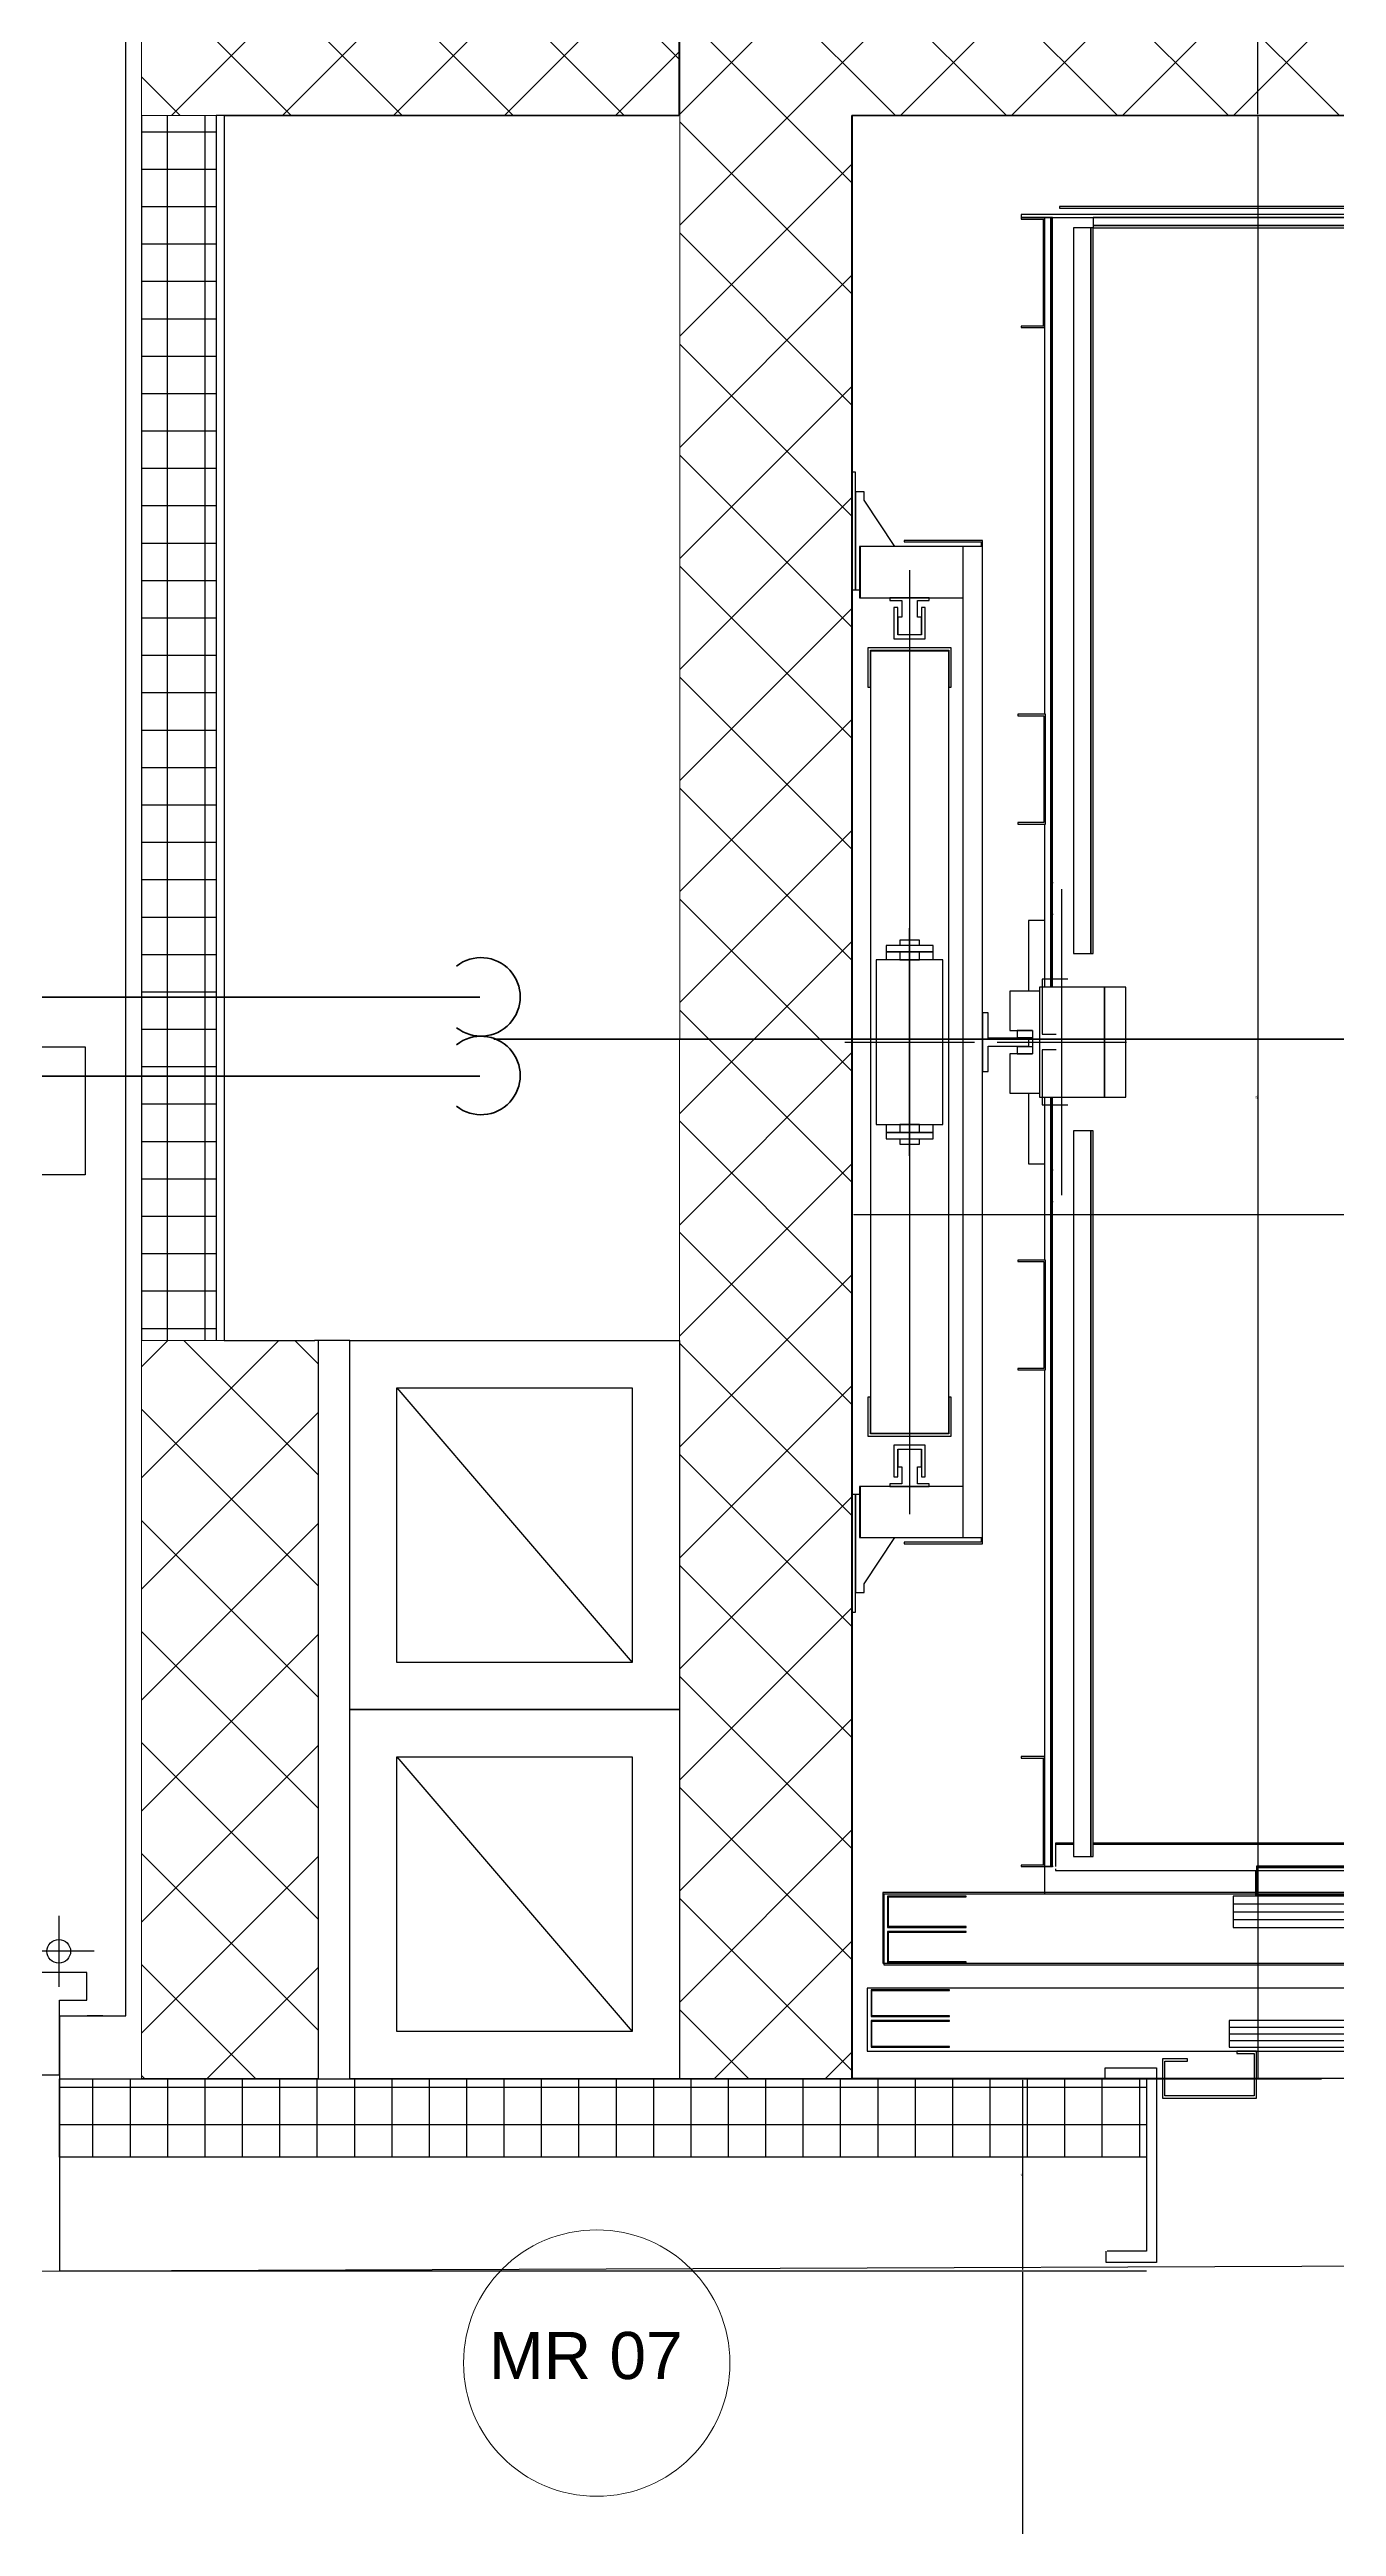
# Model space of a CAD drawing. Header units: millimetres. Extents: x -3782782348 to 131293, y -36553 to 57271.
# Drawn here: x 93590.5 to 93754.5, y -18492.1 to -18176.7 of the extents above; entities that cross this region are included whole.
import ezdxf

# ---------------------------------------------------------------- set-up
doc = ezdxf.new("R2010")
doc.units = ezdxf.units.MM
doc.header["$LTSCALE"] = 0.01
doc.linetypes.add('HIDDEN2', pattern=[4.7625, 3.175, -1.5875])
doc.layers.get('Defpoints').update_dxf_attribs({"color": 253})
for name, color, linetype in [('EPC INTERRATO DEFINITIVO PILASTRI', 5, 'Continuous'), ('MR_MURATURA REI 90', 255, 'Continuous'), ('X_Ascensori', 8, 'Continuous'), ('X_cavedi', 1, 'Continuous'), ('X_MURI', 8, 'Continuous'), ('X_quote 1', 253, 'Continuous'), ('X_Serramenti Int', 8, 'Continuous')]:
    doc.layers.add(name, color=color, linetype=linetype)
for name, color, linetype, lineweight in [('EPC RETINI PIANO INTERRATO DEFINITIVO', 4, 'Continuous', 0), ('EPC RETINI PIANO TERRENO', 4, 'Continuous', 0), ('EPC TERRENO DEFINITIVO PILASTRI', 2, 'Continuous', 0), ('MR_MURATURA REI SIMBOLI', 130, 'Continuous', 5), ('tubi_uta', 253, 'Continuous', 50)]:
    doc.layers.add(name, color=color, linetype=linetype, lineweight=lineweight)
doc.styles.add('nomi', font='arial.ttf')
doc.styles.get("Standard").update_dxf_attribs({"font": 'arial.ttf'})
doc.dimstyles.get("Standard").update_dxf_attribs({"dimscale": 0, "dimtxt": 0.18, "dimasz": 0.18, "dimexe": 0.18, "dimexo": 0.0625, "dimgap": 0.09, "dimtad": 1, "dimdec": 0, "dimzin": 0, "dimdsep": 46, "dimtxsty": 'Standard', "dimcen": 0.09, "dimclrd": 256, "dimclre": 256, "dimclrt": 5, "dimadec": 0, "dimazin": 0, "dimtfac": 1, "dimtdec": 0, "dimtix": 1, "dimtofl": 0, "dimtmove": 2, "dimatfit": 3, "dimfxl": 1, "dimtolj": 1, "dimtzin": 0, "dimarcsym": 0})
pattern_1 = [(45, (96724.926, -73812.586), (-7.0710678, 7.0710678), []), (135, (96724.926, -73812.586), (-7.0710678, -7.0710678), [])]

# ---------------------------------------------------------------- blocks, each defined once
blk = doc.blocks.new('*D88')
at = {"layer": 'Defpoints', "color": 0, "transparency": 16777216}
for p in [(93721.29, -18459.55), (93714.46, -18724.4, 0), (93721.29, -18724.4, 0)]:
    blk.add_point(p, dxfattribs=at)
at = {"layer": 'X_quote 1', "lineweight": -2, "transparency": 16777216}
blk.add_line((93714.46, -18459.73, 0), (93714.46, -18724.22, 0), dxfattribs=at)
at = {"layer": 'X_quote 1', "transparency": 16777216}
for points in [[(93714.43, -18459.73, 0), (93714.49, -18459.73, 0), (93714.46, -18459.55, 0)], [(93714.43, -18724.22, 0), (93714.49, -18724.22, 0), (93714.46, -18724.4, 0)]]:
    blk.add_solid(points, dxfattribs=at)
at = {"layer": 'X_quote 1', "color": 5, "transparency": 16777216, "insert": (93714.27, -18591.97, 0), "char_height": 0.18, "attachment_point": 5, "rotation": 90}
blk.add_mtext('\\A1;265', dxfattribs=at)
blk = doc.blocks.new('porta 120 metallica')
blk.add_line((66, 71.65), (66, -78.72))
at = {"linetype": 'ByBlock'}
for p, q in [((0.09, -10.75), (0.09, -1.73)), ((-4.42, -6.24), (3.42, -6.24))]:
    blk.add_line(p, q, dxfattribs=at)
at = {"color": 5, "linetype": 'HIDDEN2'}
blk.add_line((3.5, -3.53), (123.5, -3.53), dxfattribs=at)
at = {"linetype": 'ByBlock'}
for points in [[(-3.5, 0), (-3.5, -3.53), (3.5, -3.53), (3.5, 9.47), (0, 9.47), (0, 0)], [(123.5, -3.53), (123.5, 9.47), (127, 9.47), (127, 0), (130.5, 0), (130.5, -3.53)], [(8.79, -12.27), (8.79, -131.24), (3.49, -131.24), (3.49, -131.24), (2.79, -131.24), (2.79, -6.24), (3.49, -6.24), (3.49, -12.27)]]:
    blk.add_lwpolyline(points, close=True, dxfattribs=at)
for points in [[(2.8, -121.42), (-3.26, -121.42), (-3.26, -105.12), (2.79, -105.12)], [(8.79, -121.42), (14.85, -121.42), (14.85, -105.12), (8.79, -105.12)]]:
    blk.add_lwpolyline(points, dxfattribs=at)
blk.add_circle((0.09, -6.24), 1.51, dxfattribs=at)
at = {"color": 5, "linetype": 'HIDDEN2'}
blk.add_arc((0.02, -7.99), 123.56, 274.0732, 2.0664, dxfattribs=at)
blk = doc.blocks.new('*D144')
at = {"layer": 'Defpoints', "color": 0, "transparency": 16777216}
for p in [(93692.77, -18325.04, 0), (93692.77, -18325.06, 0), (93857.77, -18325.05, 0)]:
    blk.add_point(p, dxfattribs=at)
at = {"layer": 'X_quote 1', "lineweight": -2, "transparency": 16777216}
blk.add_line((93857.59, -18325.06, 0), (93692.95, -18325.06, 0), dxfattribs=at)
at = {"layer": 'X_quote 1', "transparency": 16777216}
for points in [[(93692.95, -18325.03, 0), (93692.95, -18325.09, 0), (93692.77, -18325.06, 0)], [(93857.59, -18325.03, 0), (93857.59, -18325.09, 0), (93857.77, -18325.06, 0)]]:
    blk.add_solid(points, dxfattribs=at)
at = {"layer": 'X_quote 1', "color": 5, "transparency": 16777216, "insert": (93785.27, -18315.83, 0), "char_height": 0.18, "attachment_point": 5}
blk.add_mtext('\\A1;165', dxfattribs=at)
blk = doc.blocks.new('*D185')
at = {"layer": 'Defpoints', "color": 0, "transparency": 16777216}
for p in [(93708.12, -18185.06, 0), (93708.12, -18435.08, 0), (93744.45, -18435.08, 0)]:
    blk.add_point(p, dxfattribs=at)
at = {"layer": 'X_quote 1', "lineweight": -2, "transparency": 16777216}
blk.add_line((93744.45, -18185.24, 0), (93744.45, -18434.9, 0), dxfattribs=at)
at = {"layer": 'X_quote 1', "transparency": 16777216}
for points in [[(93744.42, -18185.24, 0), (93744.48, -18185.24, 0), (93744.45, -18185.06, 0)], [(93744.42, -18434.9, 0), (93744.48, -18434.9, 0), (93744.45, -18435.08, 0)]]:
    blk.add_solid(points, dxfattribs=at)
at = {"layer": 'X_quote 1', "color": 5, "transparency": 16777216, "insert": (93744.27, -18310.07, 0), "char_height": 0.18, "attachment_point": 5, "rotation": 90}
blk.add_mtext('\\A1;250', dxfattribs=at)
blk = doc.blocks.new('*D285')
at = {"layer": 'Defpoints', "color": 0, "transparency": 16777216}
for p in [(93744.45, -18163.04, 0), (93764.94, -18163.04, 0), (93764.94, -18185.03, 0)]:
    blk.add_point(p, dxfattribs=at)
at = {"layer": 'X_quote 1', "lineweight": -2, "transparency": 16777216}
for p, q in [((93764.87, -18163.04, 0), (93744.27, -18163.04, 0)), ((93744.45, -18184.85, 0), (93744.45, -18163.22, 0)), ((93764.87, -18185.03, 0), (93744.27, -18185.03, 0))]:
    blk.add_line(p, q, dxfattribs=at)
at = {"layer": 'X_quote 1', "transparency": 16777216}
for points in [[(93744.42, -18163.22, 0), (93744.48, -18163.22, 0), (93744.45, -18163.04, 0)], [(93744.42, -18184.85, 0), (93744.48, -18184.85, 0), (93744.45, -18185.03, 0)]]:
    blk.add_solid(points, dxfattribs=at)
at = {"layer": 'X_quote 1', "color": 5, "transparency": 16777216, "insert": (93744.27, -18174.04, 0), "char_height": 0.18, "attachment_point": 5, "rotation": 90}
blk.add_mtext('\\A1;22', dxfattribs=at)
blk = doc.blocks.new('*D376')
at = {"layer": 'Defpoints', "color": 0, "transparency": 16777216}
for p in [(93715.17, -18435.08, 0), (93714.47, -18459.54, 0), (93714.47, -18459.54, 0)]:
    blk.add_point(p, dxfattribs=at)
at = {"layer": 'X_quote 1', "lineweight": -2, "transparency": 16777216}
for p, q in [((93715.11, -18435.08, 0), (93714.29, -18435.08, 0)), ((93714.47, -18435.26, 0), (93714.47, -18459.36, 0)), ((93714.53, -18459.54, 0), (93714.65, -18459.54, 0))]:
    blk.add_line(p, q, dxfattribs=at)
at = {"layer": 'X_quote 1', "transparency": 16777216}
for points in [[(93714.44, -18435.26, 0), (93714.5, -18435.26, 0), (93714.47, -18435.08, 0)], [(93714.44, -18459.36, 0), (93714.5, -18459.36, 0), (93714.47, -18459.54, 0)]]:
    blk.add_solid(points, dxfattribs=at)
at = {"layer": 'X_quote 1', "color": 5, "transparency": 16777216, "insert": (93714.29, -18447.31, 0), "char_height": 0.18, "attachment_point": 5, "rotation": 90}
blk.add_mtext('\\A1;24', dxfattribs=at)
blk = doc.blocks.new('A$C0D416479')
at = {"layer": 'X_Ascensori'}
for p, q in [((42367.25, 21653.65, 0), (42367.25, 21653.25, 0)), ((42496.05, 21653.65, 0), (42367.25, 21653.65, 0)), ((42367.25, 21653.25, 0), (42367.25, 21653.05, 0)), ((42370.25, 21653.25, 0), (42367.25, 21653.25, 0)), ((42367.25, 21653.25, 0), (42496.05, 21653.25, 0)), ((42367.25, 21653.05, 0), (42370.05, 21653.05, 0)), ((42370.05, 21653.05, 0), (42370.05, 21639.45, 0)), ((42370.25, 21639.25, 0), (42370.25, 21653.25, 0)), ((42371.05, 21653.25, 0), (42370.25, 21653.25, 0)), ((42370.25, 21653.25, 0), (42370.25, 21590, 0)), ((42371.05, 21555.25, 0), (42371.05, 21653.25, 0)), ((42371.25, 21653.25, 0), (42371.05, 21653.25, 0)), ((42371.05, 21653.25, 0), (42371.05, 21555.25, 0)), ((42371.25, 21555.25, 0), (42371.25, 21653.25, 0)), ((42372.15, 21654.65, 0), (42372.15, 21654.45, 0)), ((42491.15, 21654.65, 0), (42372.15, 21654.65, 0)), ((42372.15, 21654.45, 0), (42491.15, 21654.45, 0)), ((42486.85, 21653.25, 0), (42376.45, 21653.25, 0)), ((42376.45, 21653.25, 0), (42376.45, 21652.25, 0)), ((42376.15, 21651.95, 0), (42373.95, 21651.95, 0)), ((42373.95, 21651.95, 0), (42373.95, 21559.55, 0)), ((42376.15, 21559.55, 0), (42376.15, 21651.95, 0)), ((42376.45, 21651.95, 0), (42376.15, 21651.95, 0)), ((42376.15, 21651.95, 0), (42376.15, 21559.55, 0)), ((42376.45, 21652.25, 0), (42486.85, 21652.25, 0)), ((42486.85, 21652.25, 0), (42376.45, 21652.25, 0)), ((42376.45, 21652.25, 0), (42376.45, 21651.95, 0)), ((42376.45, 21559.55, 0), (42376.45, 21651.95, 0)), ((42376.45, 21651.95, 0), (42486.85, 21651.95, 0)), ((42367.25, 21639.45, 0), (42367.25, 21639.25, 0)), ((42370.05, 21639.45, 0), (42367.25, 21639.45, 0)), ((42367.25, 21639.25, 0), (42370.25, 21639.25, 0)), ((42345.75, 21620.85, 0), (42345.75, 21605.85, 0)), ((42346.15, 21620.85, 0), (42345.75, 21620.85, 0)), ((42346.15, 21605.85, 0), (42346.15, 21620.85, 0)), ((42347.25, 21618.35, 0), (42346.15, 21618.35, 0)), ((42346.15, 21618.35, 0), (42346.15, 21605.85, 0)), ((42347.25, 21617.25, 0), (42347.25, 21618.35, 0)), ((42351.16, 21611.35, 0), (42347.25, 21617.25, 0)), ((42346.65, 21611.35, 0), (42346.65, 21604.85, 0)), ((42346.75, 21611.35, 0), (42346.65, 21611.35, 0)), ((42359.85, 21611.35, 0), (42346.75, 21611.35, 0)), ((42346.75, 21611.35, 0), (42346.75, 21604.85, 0)), ((42352.35, 21612.15, 0), (42352.35, 21611.95, 0)), ((42362.35, 21612.15, 0), (42352.35, 21612.15, 0)), ((42352.35, 21611.95, 0), (42362.15, 21611.95, 0)), ((42362.35, 21611.35, 0), (42359.85, 21611.35, 0)), ((42359.85, 21611.35, 0), (42359.85, 21485.15, 0)), ((42362.15, 21611.95, 0), (42362.15, 21611.35, 0)), ((42362.35, 21611.35, 0), (42362.35, 21612.15, 0)), ((42362.35, 21485.15, 0), (42362.35, 21611.35, 0)), ((42353.05, 21608.35, 0), (42353.05, 21488.15, 0)), ((42345.75, 21605.85, 0), (42346.15, 21605.85, 0)), ((42346.15, 21605.85, 0), (42346.65, 21605.85, 0)), ((42346.65, 21604.85, 0), (42346.75, 21604.85, 0)), ((42346.75, 21604.85, 0), (42359.85, 21604.85, 0)), ((42353.05, 21604.85, 0), (42350.55, 21604.85, 0)), ((42350.55, 21604.85, 0), (42350.55, 21604.5, 0)), ((42350.55, 21604.5, 0), (42352.05, 21604.5, 0)), ((42351.55, 21603.6, 0), (42351.05, 21603.6, 0)), ((42351.05, 21603.6, 0), (42351.05, 21599.6, 0)), ((42351.55, 21600.1, 0), (42351.55, 21603.6, 0)), ((42352.05, 21602.35, 0), (42351.55, 21602.35, 0)), ((42351.55, 21602.35, 0), (42351.55, 21600.1, 0)), ((42352.05, 21604.5, 0), (42352.05, 21602.35, 0)), ((42355.55, 21604.85, 0), (42353.05, 21604.85, 0)), ((42354.05, 21604.5, 0), (42355.55, 21604.5, 0)), ((42354.05, 21602.35, 0), (42354.05, 21604.5, 0)), ((42354.55, 21602.35, 0), (42354.05, 21602.35, 0)), ((42355.05, 21603.6, 0), (42354.55, 21603.6, 0)), ((42354.55, 21603.6, 0), (42354.55, 21600.1, 0)), ((42354.55, 21600.1, 0), (42354.55, 21602.35, 0)), ((42355.05, 21599.6, 0), (42355.05, 21603.6, 0)), ((42355.55, 21604.5, 0), (42355.55, 21604.85, 0)), ((42351.05, 21599.6, 0), (42355.05, 21599.6, 0)), ((42354.55, 21600.1, 0), (42351.55, 21600.1, 0)), ((42358.35, 21598.45, 0), (42347.75, 21598.45, 0)), ((42347.75, 21598.45, 0), (42347.75, 21593.45, 0)), ((42348.05, 21598.15, 0), (42358.05, 21598.15, 0)), ((42348.05, 21593.45, 0), (42348.05, 21598.15, 0)), ((42358.05, 21598.05, 0), (42348.05, 21598.05, 0)), ((42348.05, 21598.05, 0), (42348.05, 21498.45, 0)), ((42358.05, 21598.15, 0), (42358.05, 21593.45, 0)), ((42358.05, 21498.45, 0), (42358.05, 21598.05, 0)), ((42358.35, 21593.45, 0), (42358.35, 21598.45, 0)), ((42347.75, 21593.45, 0), (42348.05, 21593.45, 0)), ((42358.05, 21593.45, 0), (42358.35, 21593.45, 0)), ((42366.85, 21590, 0), (42366.85, 21589.8, 0)), ((42370.35, 21590, 0), (42366.85, 21590, 0)), ((42366.85, 21589.8, 0), (42370.15, 21589.8, 0)), ((42370.15, 21589.8, 0), (42370.15, 21576.2, 0)), ((42370.35, 21576, 0), (42370.35, 21590, 0)), ((42366.85, 21576.2, 0), (42366.85, 21576, 0)), ((42370.15, 21576.2, 0), (42366.85, 21576.2, 0)), ((42366.85, 21576, 0), (42370.35, 21576, 0)), ((42370.25, 21576, 0), (42370.25, 21555.25, 0)), ((42371.35, 21568.55, 0), (42371.25, 21568.55, 0)), ((42372.45, 21528.75, 0), (42372.45, 21567.75, 0)), ((42371.25, 21564.55, 0), (42371.35, 21564.55, 0)), ((42351.9, 21561.25, 0), (42351.8, 21561.25, 0)), ((42351.8, 21561.25, 0), (42351.8, 21560.55, 0)), ((42352.17, 21561.25, 0), (42351.9, 21561.25, 0)), ((42352.58, 21561.25, 0), (42352.17, 21561.25, 0)), ((42353.05, 21561.25, 0), (42352.58, 21561.25, 0)), ((42353.05, 21533.75, 0), (42353.05, 21562.75, 0)), ((42353.53, 21561.25, 0), (42353.05, 21561.25, 0)), ((42353.94, 21561.25, 0), (42353.53, 21561.25, 0)), ((42354.21, 21561.25, 0), (42353.94, 21561.25, 0)), ((42354.3, 21561.25, 0), (42354.21, 21561.25, 0)), ((42354.3, 21560.55, 0), (42354.3, 21561.25, 0)), ((42368.53, 21563.75, 0), (42368.2, 21563.75, 0)), ((42368.2, 21563.75, 0), (42368.2, 21554.75, 0)), ((42369.45, 21563.75, 0), (42368.53, 21563.75, 0)), ((42370.25, 21563.75, 0), (42369.45, 21563.75, 0)), ((42349.13, 21558.75, 0), (42348.8, 21558.75, 0)), ((42348.8, 21558.75, 0), (42348.8, 21537.75, 0)), ((42350.05, 21558.75, 0), (42349.13, 21558.75, 0)), ((42356.05, 21560.55, 0), (42350.05, 21560.55, 0)), ((42350.05, 21560.55, 0), (42350.05, 21559.75, 0)), ((42350.05, 21559.75, 0), (42356.05, 21559.75, 0)), ((42351.8, 21559.75, 0), (42350.05, 21559.75, 0)), ((42350.05, 21559.75, 0), (42350.05, 21558.75, 0)), ((42351.43, 21558.75, 0), (42350.05, 21558.75, 0)), ((42353.05, 21558.75, 0), (42351.43, 21558.75, 0)), ((42351.9, 21559.75, 0), (42351.8, 21559.75, 0)), ((42351.8, 21559.75, 0), (42351.8, 21558.75, 0)), ((42351.8, 21559.75, 0), (42351.8, 21558.75, 0)), ((42351.8, 21558.75, 0), (42351.9, 21558.75, 0)), ((42352.17, 21559.75, 0), (42351.9, 21559.75, 0)), ((42351.9, 21558.75, 0), (42352.17, 21558.75, 0)), ((42352.58, 21559.75, 0), (42352.17, 21559.75, 0)), ((42352.17, 21558.75, 0), (42352.58, 21558.75, 0)), ((42353.05, 21559.75, 0), (42352.58, 21559.75, 0)), ((42352.58, 21558.75, 0), (42353.05, 21558.75, 0)), ((42353.53, 21559.75, 0), (42353.05, 21559.75, 0)), ((42353.05, 21558.75, 0), (42353.53, 21558.75, 0)), ((42354.68, 21558.75, 0), (42353.05, 21558.75, 0)), ((42353.94, 21559.75, 0), (42353.53, 21559.75, 0)), ((42353.53, 21558.75, 0), (42353.94, 21558.75, 0)), ((42354.21, 21559.75, 0), (42353.94, 21559.75, 0)), ((42353.94, 21558.75, 0), (42354.21, 21558.75, 0)), ((42354.3, 21559.75, 0), (42354.21, 21559.75, 0)), ((42354.21, 21558.75, 0), (42354.3, 21558.75, 0)), ((42354.3, 21558.75, 0), (42354.3, 21559.75, 0)), ((42354.3, 21558.75, 0), (42354.3, 21559.75, 0)), ((42356.05, 21559.75, 0), (42354.3, 21559.75, 0)), ((42356.06, 21558.75, 0), (42354.68, 21558.75, 0)), ((42356.05, 21559.75, 0), (42356.05, 21560.55, 0)), ((42356.05, 21558.75, 0), (42356.05, 21559.75, 0)), ((42356.98, 21558.75, 0), (42356.06, 21558.75, 0)), ((42357.3, 21558.75, 0), (42356.98, 21558.75, 0)), ((42357.3, 21537.75, 0), (42357.3, 21558.75, 0)), ((42373.95, 21559.55, 0), (42376.15, 21559.55, 0)), ((42376.15, 21559.55, 0), (42376.45, 21559.55, 0)), ((42365.8, 21554.75, 0), (42365.8, 21549.75, 0)), ((42369.6, 21554.75, 0), (42365.8, 21554.75, 0)), ((42377.9, 21555.25, 0), (42369.6, 21555.25, 0)), ((42369.6, 21555.25, 0), (42369.6, 21541.25, 0)), ((42369.94, 21556.25, 0), (42369.94, 21549.25, 0)), ((42373.19, 21556.25, 0), (42369.94, 21556.25, 0)), ((42377.9, 21541.25, 0), (42377.9, 21555.25, 0)), ((42380.6, 21555.25, 0), (42377.9, 21555.25, 0)), ((42377.9, 21555.25, 0), (42377.9, 21541.25, 0)), ((42380.6, 21541.25, 0), (42380.6, 21555.25, 0)), ((42363.05, 21552, 0), (42362.35, 21552, 0)), ((42362.35, 21552, 0), (42362.35, 21544.5, 0)), ((42363.05, 21548.75, 0), (42363.05, 21552, 0)), ((42344.8, 21548.25, 0), (42361.3, 21548.25, 0)), ((42368.2, 21548.75, 0), (42363.05, 21548.75, 0)), ((42364.2, 21548.25, 0), (42380.7, 21548.25, 0)), ((42365.8, 21549.75, 0), (42368.7, 21549.75, 0)), ((42368.7, 21549.75, 0), (42366.75, 21549.75, 0)), ((42366.75, 21549.75, 0), (42366.75, 21548.85, 0)), ((42366.75, 21548.85, 0), (42368.7, 21548.85, 0)), ((42368.2, 21548.85, 0), (42368.2, 21547.65, 0)), ((42368.7, 21549.75, 0), (42368.7, 21546.75, 0)), ((42369.94, 21549.25, 0), (42371.74, 21549.25, 0)), ((42363.05, 21547.75, 0), (42368.2, 21547.75, 0)), ((42363.05, 21544.5, 0), (42363.05, 21547.75, 0)), ((42365.8, 21546.75, 0), (42365.8, 21541.75, 0)), ((42368.7, 21546.75, 0), (42365.8, 21546.75, 0)), ((42368.7, 21547.65, 0), (42366.75, 21547.65, 0)), ((42366.75, 21547.65, 0), (42366.75, 21546.75, 0)), ((42366.75, 21546.75, 0), (42368.7, 21546.75, 0)), ((42369.94, 21547.25, 0), (42369.94, 21540.25, 0)), ((42371.74, 21547.25, 0), (42369.94, 21547.25, 0)), ((42362.35, 21544.5, 0), (42363.05, 21544.5, 0)), ((42365.8, 21541.75, 0), (42369.6, 21541.75, 0)), ((42368.2, 21541.75, 0), (42368.2, 21532.75, 0)), ((42369.6, 21541.25, 0), (42377.9, 21541.25, 0)), ((42369.94, 21540.25, 0), (42373.19, 21540.25, 0)), ((42370.25, 21541.25, 0), (42370.25, 21520.5, 0)), ((42371.05, 21443.25, 0), (42371.05, 21541.25, 0)), ((42371.05, 21541.25, 0), (42371.05, 21443.25, 0)), ((42371.25, 21443.25, 0), (42371.25, 21541.25, 0)), ((42377.9, 21541.25, 0), (42380.6, 21541.25, 0)), ((42348.8, 21537.75, 0), (42349.13, 21537.75, 0)), ((42349.13, 21537.75, 0), (42350.05, 21537.75, 0)), ((42350.05, 21537.75, 0), (42351.43, 21537.75, 0)), ((42350.05, 21537.75, 0), (42350.05, 21536.75, 0)), ((42350.05, 21536.75, 0), (42351.8, 21536.75, 0)), ((42356.05, 21536.75, 0), (42350.05, 21536.75, 0)), ((42350.05, 21536.75, 0), (42350.05, 21535.95, 0)), ((42350.05, 21535.95, 0), (42356.05, 21535.95, 0)), ((42351.43, 21537.75, 0), (42353.05, 21537.75, 0)), ((42351.9, 21537.75, 0), (42351.8, 21537.75, 0)), ((42351.8, 21537.75, 0), (42351.8, 21536.75, 0)), ((42351.8, 21537.75, 0), (42351.8, 21536.75, 0)), ((42351.8, 21536.75, 0), (42351.9, 21536.75, 0)), ((42351.8, 21535.95, 0), (42351.8, 21535.25, 0)), ((42352.17, 21537.75, 0), (42351.9, 21537.75, 0)), ((42351.9, 21536.75, 0), (42352.17, 21536.75, 0)), ((42352.58, 21537.75, 0), (42352.17, 21537.75, 0)), ((42352.17, 21536.75, 0), (42352.58, 21536.75, 0)), ((42353.05, 21537.75, 0), (42352.58, 21537.75, 0)), ((42352.58, 21536.75, 0), (42353.05, 21536.75, 0)), ((42353.53, 21537.75, 0), (42353.05, 21537.75, 0)), ((42353.05, 21537.75, 0), (42354.68, 21537.75, 0)), ((42353.05, 21536.75, 0), (42353.53, 21536.75, 0)), ((42353.94, 21537.75, 0), (42353.53, 21537.75, 0)), ((42353.53, 21536.75, 0), (42353.94, 21536.75, 0)), ((42354.21, 21537.75, 0), (42353.94, 21537.75, 0)), ((42353.94, 21536.75, 0), (42354.21, 21536.75, 0)), ((42354.3, 21537.75, 0), (42354.21, 21537.75, 0)), ((42354.21, 21536.75, 0), (42354.3, 21536.75, 0)), ((42354.3, 21536.75, 0), (42354.3, 21537.75, 0)), ((42354.3, 21536.75, 0), (42354.3, 21537.75, 0)), ((42354.3, 21536.75, 0), (42356.05, 21536.75, 0)), ((42354.3, 21535.25, 0), (42354.3, 21535.95, 0)), ((42354.68, 21537.75, 0), (42356.06, 21537.75, 0)), ((42356.05, 21536.75, 0), (42356.05, 21537.75, 0)), ((42356.05, 21535.95, 0), (42356.05, 21536.75, 0)), ((42356.06, 21537.75, 0), (42356.98, 21537.75, 0)), ((42356.98, 21537.75, 0), (42357.3, 21537.75, 0)), ((42376.15, 21536.95, 0), (42373.95, 21536.95, 0)), ((42373.95, 21536.95, 0), (42373.95, 21444.55, 0)), ((42376.15, 21444.55, 0), (42376.15, 21536.95, 0)), ((42376.45, 21536.95, 0), (42376.15, 21536.95, 0)), ((42376.15, 21536.95, 0), (42376.15, 21444.55, 0)), ((42376.45, 21444.55, 0), (42376.45, 21536.95, 0)), ((42351.8, 21535.25, 0), (42351.9, 21535.25, 0)), ((42351.9, 21535.25, 0), (42352.17, 21535.25, 0)), ((42352.17, 21535.25, 0), (42352.58, 21535.25, 0)), ((42352.58, 21535.25, 0), (42353.05, 21535.25, 0)), ((42353.05, 21535.25, 0), (42353.53, 21535.25, 0)), ((42353.53, 21535.25, 0), (42353.94, 21535.25, 0)), ((42353.94, 21535.25, 0), (42354.21, 21535.25, 0)), ((42354.21, 21535.25, 0), (42354.3, 21535.25, 0)), ((42368.2, 21532.75, 0), (42368.53, 21532.75, 0)), ((42368.53, 21532.75, 0), (42369.45, 21532.75, 0)), ((42369.45, 21532.75, 0), (42370.25, 21532.75, 0)), ((42371.35, 21531.95, 0), (42371.25, 21531.95, 0)), ((42371.25, 21527.95, 0), (42371.35, 21527.95, 0)), ((42366.85, 21520.5, 0), (42366.85, 21520.3, 0)), ((42370.35, 21520.5, 0), (42366.85, 21520.5, 0)), ((42366.85, 21520.3, 0), (42370.15, 21520.3, 0)), ((42370.15, 21520.3, 0), (42370.15, 21506.7, 0)), ((42370.35, 21506.5, 0), (42370.35, 21520.5, 0)), ((42366.85, 21506.7, 0), (42366.85, 21506.5, 0)), ((42370.15, 21506.7, 0), (42366.85, 21506.7, 0)), ((42366.85, 21506.5, 0), (42370.35, 21506.5, 0)), ((42370.25, 21506.5, 0), (42370.25, 21443.25, 0)), ((42347.75, 21503.05, 0), (42347.75, 21498.05, 0)), ((42348.05, 21503.05, 0), (42347.75, 21503.05, 0)), ((42348.05, 21498.35, 0), (42348.05, 21503.05, 0)), ((42358.05, 21503.05, 0), (42358.05, 21498.35, 0)), ((42358.35, 21503.05, 0), (42358.05, 21503.05, 0)), ((42358.35, 21498.05, 0), (42358.35, 21503.05, 0)), ((42347.75, 21498.05, 0), (42358.35, 21498.05, 0)), ((42348.05, 21498.45, 0), (42358.05, 21498.45, 0)), ((42358.05, 21498.35, 0), (42348.05, 21498.35, 0)), ((42351.05, 21496.9, 0), (42351.05, 21492.9, 0)), ((42355.05, 21496.9, 0), (42351.05, 21496.9, 0)), ((42351.55, 21496.4, 0), (42351.55, 21494.15, 0)), ((42351.55, 21492.9, 0), (42351.55, 21496.4, 0)), ((42351.55, 21496.4, 0), (42354.55, 21496.4, 0)), ((42354.55, 21494.15, 0), (42354.55, 21496.4, 0)), ((42354.55, 21496.4, 0), (42354.55, 21492.9, 0)), ((42355.05, 21492.9, 0), (42355.05, 21496.9, 0)), ((42346.65, 21491.65, 0), (42346.65, 21485.15, 0)), ((42346.75, 21491.65, 0), (42346.65, 21491.65, 0)), ((42346.75, 21491.65, 0), (42346.75, 21485.15, 0)), ((42359.85, 21491.65, 0), (42346.75, 21491.65, 0)), ((42352.05, 21492, 0), (42350.55, 21492, 0)), ((42350.55, 21492, 0), (42350.55, 21491.65, 0)), ((42350.55, 21491.65, 0), (42353.05, 21491.65, 0)), ((42351.05, 21492.9, 0), (42351.55, 21492.9, 0)), ((42351.55, 21494.15, 0), (42352.05, 21494.15, 0)), ((42352.05, 21494.15, 0), (42352.05, 21492, 0)), ((42353.05, 21491.65, 0), (42355.55, 21491.65, 0)), ((42354.05, 21494.15, 0), (42354.55, 21494.15, 0)), ((42354.05, 21492, 0), (42354.05, 21494.15, 0)), ((42355.55, 21492, 0), (42354.05, 21492, 0)), ((42354.55, 21492.9, 0), (42355.05, 21492.9, 0)), ((42355.55, 21491.65, 0), (42355.55, 21492, 0)), ((42345.75, 21490.65, 0), (42345.75, 21475.65, 0)), ((42346.15, 21490.65, 0), (42345.75, 21490.65, 0)), ((42346.15, 21490.65, 0), (42346.15, 21478.15, 0)), ((42346.65, 21490.65, 0), (42346.15, 21490.65, 0)), ((42346.15, 21475.65, 0), (42346.15, 21490.65, 0)), ((42346.65, 21485.15, 0), (42346.75, 21485.15, 0)), ((42346.75, 21485.15, 0), (42359.85, 21485.15, 0)), ((42347.25, 21479.25, 0), (42351.16, 21485.15, 0)), ((42359.85, 21485.15, 0), (42362.35, 21485.15, 0)), ((42362.15, 21485.15, 0), (42362.15, 21484.55, 0)), ((42362.35, 21484.35, 0), (42362.35, 21485.15, 0)), ((42362.15, 21484.55, 0), (42352.35, 21484.55, 0)), ((42352.35, 21484.55, 0), (42352.35, 21484.35, 0)), ((42352.35, 21484.35, 0), (42362.35, 21484.35, 0)), ((42347.25, 21478.15, 0), (42347.25, 21479.25, 0)), ((42346.15, 21478.15, 0), (42347.25, 21478.15, 0)), ((42345.75, 21475.65, 0), (42346.15, 21475.65, 0)), ((42367.25, 21457.25, 0), (42367.25, 21457.05, 0)), ((42370.25, 21457.25, 0), (42367.25, 21457.25, 0)), ((42367.25, 21457.05, 0), (42370.05, 21457.05, 0)), ((42370.05, 21457.05, 0), (42370.05, 21443.45, 0)), ((42370.25, 21443.25, 0), (42370.25, 21457.25, 0)), ((42371.65, 21446.25, 0), (42371.65, 21446.1, 0)), ((42373.95, 21446.25, 0), (42371.65, 21446.25, 0)), ((42371.65, 21446.1, 0), (42371.65, 21443.25, 0)), ((42373.95, 21446.1, 0), (42371.65, 21446.1, 0)), ((42371.65, 21446.1, 0), (42373.95, 21446.1, 0)), ((42373.95, 21444.55, 0), (42376.15, 21444.55, 0)), ((42376.15, 21444.55, 0), (42376.45, 21444.55, 0)), ((42486.85, 21446.25, 0), (42376.45, 21446.25, 0)), ((42486.85, 21446.1, 0), (42376.45, 21446.1, 0)), ((42376.45, 21446.1, 0), (42486.85, 21446.1, 0)), ((42367.25, 21443.45, 0), (42367.25, 21443.25, 0)), ((42370.05, 21443.45, 0), (42367.25, 21443.45, 0)), ((42367.25, 21443.25, 0), (42370.25, 21443.25, 0)), ((42371.35, 21443.25, 0), (42370.25, 21443.25, 0)), ((42370.25, 21443.25, 0), (42370.25, 21439.75, 0)), ((42370.25, 21443.25, 0), (42371.05, 21443.25, 0)), ((42371.05, 21443.25, 0), (42371.25, 21443.25, 0)), ((42371.65, 21442.95, 0), (42371.65, 21442.75, 0)), ((42371.65, 21442.75, 0), (42491.65, 21442.75, 0)), ((42397.1, 21442.75, 0), (42397.1, 21439.6, 0)), ((42397.25, 21443.3, 0), (42397.25, 21443.15, 0)), ((42487.25, 21443.3, 0), (42397.25, 21443.3, 0)), ((42397.25, 21443.15, 0), (42397.25, 21439.8, 0)), ((42487.25, 21443.15, 0), (42397.25, 21443.15, 0)), ((42397.25, 21443.15, 0), (42487.25, 21443.15, 0)), ((42349.65, 21439.95, 0), (42349.65, 21430.95, 0)), ((42493.05, 21439.95, 0), (42349.65, 21439.95, 0)), ((42397.1, 21439.75, 0), (42349.75, 21439.75, 0)), ((42349.75, 21439.75, 0), (42349.75, 21430.75, 0)), ((42360.25, 21439.5, 0), (42350.25, 21439.5, 0)), ((42350.25, 21439.5, 0), (42350.25, 21435.5, 0)), ((42350.35, 21439.4, 0), (42360.25, 21439.4, 0)), ((42350.35, 21435.6, 0), (42350.35, 21439.4, 0)), ((42360.25, 21439.4, 0), (42360.25, 21439.5, 0)), ((42394.25, 21438.5, 0), (42443, 21438.5, 0)), ((42443, 21439.5, 0), (42394.26, 21439.5, 0)), ((42394.26, 21439.5, 0), (42394.26, 21435.5, 0)), ((42397.1, 21439.6, 0), (42443.25, 21439.6, 0)), ((42397.25, 21439.8, 0), (42487.25, 21439.8, 0)), ((42350.25, 21435.5, 0), (42360.25, 21435.5, 0)), ((42360.25, 21435, 0), (42350.25, 21435, 0)), ((42350.25, 21435, 0), (42350.25, 21431, 0)), ((42360.25, 21435.6, 0), (42350.35, 21435.6, 0)), ((42350.35, 21434.9, 0), (42360.25, 21434.9, 0)), ((42350.35, 21431.1, 0), (42350.35, 21434.9, 0)), ((42360.25, 21435.5, 0), (42360.25, 21435.6, 0)), ((42360.25, 21434.9, 0), (42360.25, 21435, 0)), ((42394.25, 21437.5, 0), (42443, 21437.5, 0)), ((42394.25, 21436.5, 0), (42443, 21436.5, 0)), ((42394.26, 21435.5, 0), (42443, 21435.5, 0)), ((42349.65, 21430.95, 0), (42493.05, 21430.95, 0)), ((42349.75, 21430.75, 0), (42491.25, 21430.75, 0)), ((42350.25, 21431, 0), (42360.25, 21431, 0)), ((42360.25, 21431.1, 0), (42350.35, 21431.1, 0)), ((42360.25, 21431, 0), (42360.25, 21431.1, 0)), ((42488.85, 21427.75, 0), (42347.65, 21427.75, 0)), ((42347.65, 21427.75, 0), (42347.65, 21419.75, 0)), ((42358.15, 21427.55, 0), (42348.15, 21427.55, 0)), ((42348.15, 21427.55, 0), (42348.15, 21424.15, 0)), ((42348.25, 21427.45, 0), (42358.15, 21427.45, 0)), ((42348.25, 21424.25, 0), (42348.25, 21427.45, 0)), ((42358.15, 21427.45, 0), (42358.15, 21427.55, 0)), ((42348.15, 21424.15, 0), (42358.15, 21424.15, 0)), ((42358.15, 21423.65, 0), (42348.15, 21423.65, 0)), ((42348.15, 21423.65, 0), (42348.15, 21420.25, 0)), ((42358.15, 21424.25, 0), (42348.25, 21424.25, 0)), ((42348.25, 21423.55, 0), (42358.15, 21423.55, 0)), ((42348.25, 21420.35, 0), (42348.25, 21423.55, 0)), ((42358.15, 21424.15, 0), (42358.15, 21424.25, 0)), ((42358.15, 21423.55, 0), (42358.15, 21423.65, 0)), ((42393.75, 21422.8, 0), (42443, 21422.8, 0)), ((42443, 21423.65, 0), (42393.76, 21423.65, 0)), ((42393.76, 21423.65, 0), (42393.76, 21420.25, 0)), ((42347.65, 21419.75, 0), (42487.25, 21419.75, 0)), ((42348.15, 21420.25, 0), (42358.15, 21420.25, 0)), ((42358.15, 21420.35, 0), (42348.25, 21420.35, 0)), ((42358.15, 21420.25, 0), (42358.15, 21420.35, 0)), ((42393.75, 21421.95, 0), (42443, 21421.95, 0)), ((42393.75, 21421.1, 0), (42443, 21421.1, 0)), ((42393.76, 21420.25, 0), (42443, 21420.25, 0)), ((42397.25, 21419.75, 0), (42394.75, 21419.75, 0)), ((42394.75, 21419.75, 0), (42394.75, 21419.45, 0)), ((42394.75, 21419.45, 0), (42396.95, 21419.45, 0)), ((42396.95, 21419.45, 0), (42396.95, 21414.05, 0)), ((42397.25, 21413.75, 0), (42397.25, 21419.75, 0)), ((42377.98, 21416.27, 0), (42377.98, 21417.61, 0)), ((42377.98, 21417.61, 0), (42384.49, 21417.61, 0)), ((42377.98, 21416.27, 0), (42383.25, 21416.27, 0)), ((42383.25, 21416.27, 0), (42383.25, 21394.27, 0)), ((42384.49, 21417.61, 0), (42384.49, 21392.81, 0)), ((42385.25, 21418.75, 0), (42385.25, 21413.75, 0)), ((42388.45, 21418.75, 0), (42385.25, 21418.75, 0)), ((42385.55, 21414.05, 0), (42385.55, 21418.45, 0)), ((42385.55, 21418.45, 0), (42388.45, 21418.45, 0)), ((42388.45, 21418.45, 0), (42388.45, 21418.75, 0)), ((42385.25, 21413.75, 0), (42397.25, 21413.75, 0)), ((42396.95, 21414.05, 0), (42385.55, 21414.05, 0)), ((42378.1, 21392.81, 0), (42378.1, 21394.27, 0)), ((42383.25, 21394.27, 0), (42378.2, 21394.27, 0)), ((42384.49, 21392.81, 0), (42378.1, 21392.81, 0))]:
    blk.add_line(p, q, dxfattribs=at)

msp = doc.modelspace()

# ---------------------------------------------------------------- hatches: boundary and pattern name
at = {"layer": 'EPC RETINI PIANO INTERRATO DEFINITIVO'}
h = msp.add_hatch(dxfattribs=at)
h.set_pattern_fill('_USER', color=256, scale=10, angle=45, style=0, double=1, pattern_type=0)
h.set_pattern_definition(pattern_1)
h.paths.add_polyline_path([(93624.22, -18025.05), (93602.21, -18025.05), (93602.22, -18185.05), (93670.66, -18185.05), (93670.66, -18163.05), (93624.22, -18163.05)])
h.paths.add_polyline_path([(93610.74, -18111.65), (93630.61, -18111.65), (93630.61, -18127.05), (93610.74, -18127.05)], flags=24)
h = msp.add_hatch(dxfattribs=at)
h.set_pattern_fill('_USER', color=256, scale=10, angle=45, style=0, double=1, pattern_type=0)
h.set_pattern_definition(pattern_1)
h.paths.add_polyline_path([(93602.22, -18341.06), (93624.72, -18341.06), (93624.72, -18435.06), (93602.22, -18435.06)])
at = {"layer": 'EPC RETINI PIANO TERRENO'}
h = msp.add_hatch(dxfattribs=at)
h.set_pattern_fill('_USER', color=256, scale=10, angle=45, style=0, double=1, pattern_type=0)
h.set_pattern_definition([(45, (96724.996, -16955.019), (-7.071068, 7.071068), []), (135, (96724.996, -16955.019), (-7.071068, -7.071068), [])])
h.paths.add_polyline_path([(93670.79, -18427.06), (93670.78, -18427.06), (93670.78, -18435.08), (93692.78, -18435.08), (93692.79, -18185.06), (93857.79, -18185.06), (93857.78, -18435.08), (93857.79, -18435.08), (93865.28, -18435.08), (93872.79, -18435.08), (93872.78, -18163.06), (93865.28, -18163.06), (93670.79, -18163.06)])
at = {"layer": 'MR_MURATURA REI 90'}
h = msp.add_hatch(dxfattribs=at)
h.set_pattern_fill('NET', color=256, scale=1.5, angle=180, style=0)
h.set_pattern_definition([(180, (96724.9795, -60620.9914), (-6e-16, -4.7625), []), (270, (96724.9795, -60620.9914), (4.7625, -9e-16), [])])
h.paths.add_polyline_path([(93611.74, -18185.05), (93602.22, -18185.05), (93602.22, -18341.06), (93611.74, -18341.06)])
h = msp.add_hatch(dxfattribs=at)
h.set_pattern_fill('NET', color=256, scale=1.5, angle=270, style=0)
h.set_pattern_definition([(270, (96724.996, -16955.019), (4.7625, -9e-16), []), (0, (96724.996, -16955.019), (1e-15, 4.7625), [])])
h.paths.add_polyline_path([(93730.28, -18435.08), (93692.8, -18435.08), (93692.72, -18435.06), (93670.74, -18435.06), (93670.74, -18435.07), (93670.74, -18435.07), (93670.74, -18435.06), (93670.77, -18435.06), (93670.77, -18435.05), (93670.77, -18435.05), (93670.77, -18435.06), (93670.77, -18435.07), (93670.74, -18435.07), (93670.74, -18435.07), (93628.74, -18435.07), (93628.74, -18435.06), (93591.78, -18435.07), (93591.78, -18445.07), (93730.28, -18445.07)])

# ---------------------------------------------------------------- linework, layer by layer
at = {"layer": 'EPC INTERRATO DEFINITIVO PILASTRI'}
msp.add_line((93692.72, -18435.06, 0), (93692.73, -18185.04, 0), dxfattribs=at)
msp.add_line((93692.72, -18435.06, 0), (93692.73, -18185.04, 0), dxfattribs=at)
at = {"layer": 'EPC TERRENO DEFINITIVO PILASTRI'}
for p, q in [((93670.77, -18435.05, 0), (93670.8, -18163.04, 0)), ((93692.77, -18435.05, 0), (93692.78, -18185.03, 0)), ((93857.78, -18185.03, 0), (93692.78, -18185.03, 0)), ((93692.72, -18435.06, 0), (93670.72, -18435.06, 0)), ((93692.72, -18435.06, 0), (93670.72, -18435.06, 0)), ((93692.77, -18435.05, 0), (93670.77, -18435.05, 0))]:
    msp.add_line(p, q, dxfattribs=at)
at = {"layer": 'EPC TERRENO DEFINITIVO PILASTRI', "elevation": 0}
msp.add_lwpolyline([(93602.22, -18025.05), (93624.22, -18025.05), (93624.22, -18163.05), (93670.66, -18163.05), (93670.66, -18185.05), (93602.22, -18185.05), (93602.21, -18025.05)], dxfattribs=at)
msp.add_lwpolyline([(93602.22, -18341.06), (93624.72, -18341.06), (93624.72, -18435.06), (93602.22, -18435.06)], close=True, dxfattribs=at)
at = {"layer": 'MR_MURATURA REI 90'}
msp.add_line((93602.22, -18185.05, 0), (93602.22, -18341.06, 0), dxfattribs=at)
at = {"layer": 'MR_MURATURA REI 90', "elevation": 0}
for points in [[(93611.74, -18185.05), (93611.74, -18341.06)], [(93730.24, -18445.07), (93591.78, -18445.07), (93591.78, -18435.07), (93730.24, -18435.07)]]:
    msp.add_lwpolyline(points, dxfattribs=at)
at = {"layer": 'MR_MURATURA REI SIMBOLI'}
msp.add_circle((93660.21, -18471.29, 0), 16.97, dxfattribs=at)
at = {"layer": 'tubi_uta', "color": 6}
for p, q in [((93645.3, -18297.34, 0), (93498.41, -18297.34, 0)), ((93645.3, -18307.4, 0), (93508.47, -18307.4, 0))]:
    msp.add_line(p, q, dxfattribs=at)
at = {"layer": 'tubi_uta', "color": 1}
msp.add_line((93647.12, -18302.7, 0), (93971.02, -18302.7, 0), dxfattribs=at)
at = {"layer": 'tubi_uta', "color": 6}
for centre in [(93645.46, -18297.3), (93645.46, -18307.31)]:
    msp.add_arc(centre, 5, 231.6882, 128.3118, dxfattribs=at)
at = {"layer": 'X_cavedi', "ltscale": 30}
for p, q in [((93628.74, -18341.07, 0), (93624.24, -18341.07, 0)), ((93634.74, -18347.07, 0), (93664.74, -18382.07, 0)), ((93634.74, -18394.07, 0), (93664.74, -18429.07, 0))]:
    msp.add_line(p, q, dxfattribs=at)
at = {"layer": 'X_cavedi', "ltscale": 30, "elevation": 0}
for points in [[(93628.74, -18341.07), (93670.74, -18341.07), (93670.74, -18388.07), (93628.74, -18388.07)], [(93634.74, -18347.07), (93664.74, -18347.07), (93664.74, -18382.07), (93634.74, -18382.07)], [(93628.74, -18388.07), (93670.74, -18388.07), (93670.74, -18435.07), (93628.74, -18435.07)], [(93634.74, -18394.07), (93664.74, -18394.07), (93664.74, -18429.07), (93634.74, -18429.07)]]:
    msp.add_lwpolyline(points, close=True, dxfattribs=at)
at = {"layer": 'X_MURI'}
for p, q in [((93600.22, -18427.05, 0), (93600.22, -18027.05, 0)), ((93612.74, -18185.05, 0), (93670.66, -18185.05, 0)), ((93612.74, -18341.06, 0), (93624.28, -18341.06, 0)), ((93624.72, -18341.06, 0), (93624.71, -18435.07, 0))]:
    msp.add_line(p, q, dxfattribs=at)
at = {"layer": 'X_MURI', "ltscale": 30}
for p, q in [((93591.69, -18427.05, 0), (93600.22, -18427.05, 0)), ((93591.78, -18427.06, 0), (93591.78, -18459.55, 0)), ((93591.78, -18435.07, 0), (93670.78, -18435.05, 0)), ((93692.8, -18435.08, 0), (93752.55, -18435.08, 0)), ((93591.78, -18459.55, 0), (93730.24, -18459.54, 0))]:
    msp.add_line(p, q, dxfattribs=at)
at = {"layer": 'X_MURI', "elevation": 0}
for points in [[(93612.74, -18185.05), (93612.74, -18341.06)], [(93857.72, -18435.06), (93857.73, -18185.04), (93692.73, -18185.04), (93692.74, -18435.06)]]:
    msp.add_lwpolyline(points, dxfattribs=at)
at = {"layer": 'X_MURI', "ltscale": 30, "elevation": 0}
msp.add_lwpolyline([(93597.3, -18427.05), (93595.28, -18427.05)], dxfattribs=at)
at = {"layer": 'X_quote 1'}
msp.add_line((93670.66, -18185.05, 0), (93611.74, -18185.05, 0), dxfattribs=at)
at = {"layer": 'X_quote 1', "ltscale": 200}
msp.add_line((93464.78, -18460.04, 0), (93862.72, -18458.5, 0), dxfattribs=at)
at = {"layer": 'X_quote 1', "ltscale": 200, "elevation": 0}
msp.add_lwpolyline([(93692.78, -18185.03), (93857.72, -18185.03), (93857.72, -18435.06), (93692.78, -18435.06)], close=True, dxfattribs=at)

# ---------------------------------------------------------------- block references
at = {"layer": 'X_Ascensori'}
msp.add_blockref('A$C0D416479', (51347.02, -39851.31, 0), dxfattribs=at)
at = {"layer": 'X_Serramenti Int', "rotation": 180}
msp.add_blockref('porta 120 metallica', (93591.76, -18425.09, 0), dxfattribs=at)

# ---------------------------------------------------------------- texts
at = {"layer": 'MR_MURATURA REI SIMBOLI', "insert": (93646.47, -18470.38, 0), "char_height": 6, "width": 116.6418, "attachment_point": 4, "rotation": 0.0442, "style": 'nomi'}
msp.add_mtext('MR 07', dxfattribs=at)

# ---------------------------------------------------------------- dimensions: what is measured, and where the dimension line sits
at = {"layer": 'X_quote 1'}
for base, p1, p2, override, picture, middle in [((93744.45, -18163.04, 0), (93764.94, -18185.03, 0), (93764.94, -18163.04, 0), {"dimscale": 1}, '*D285', (93744.27, -18174.04, 0)), ((93744.45, -18435.08, 0), (93708.12, -18185.06, 0), (93708.12, -18435.08, 0), {"dimscale": 1, "dimse1": 1, "dimse2": 1}, '*D185', (93744.27, -18310.07, 0)), ((93714.47, -18459.54, 0), (93715.17, -18435.08, 0), (93714.47, -18459.54, 0), {"dimscale": 1}, '*D376', (93714.29, -18447.31, 0)), ((93714.46, -18724.4, 0), (93721.29, -18459.55), (93721.29, -18724.4, 0), {"dimscale": 1, "dimse1": 1, "dimse2": 1}, '*D88', (93714.27, -18591.97, 0))]:
    dim = msp.add_linear_dim(base=base, p1=p1, p2=p2, angle=90, dimstyle='Standard', override=override, dxfattribs=at)
    dim.commit()
    dim.dimension.update_dxf_attribs({"geometry": picture, "text_midpoint": middle})
dim = msp.add_linear_dim(base=(93692.77, -18325.06, 0), p1=(93857.77, -18325.05, 0), p2=(93692.77, -18325.04, 0), dimstyle='Standard', override={"dimscale": 1, "dimse1": 1, "dimse2": 1}, dxfattribs=at)
dim.commit()
dim.dimension.update_dxf_attribs({"geometry": '*D144', "text_midpoint": (93785.27, -18315.83, 0), "dimtype": 160})

doc.saveas('drawing.dxf')
